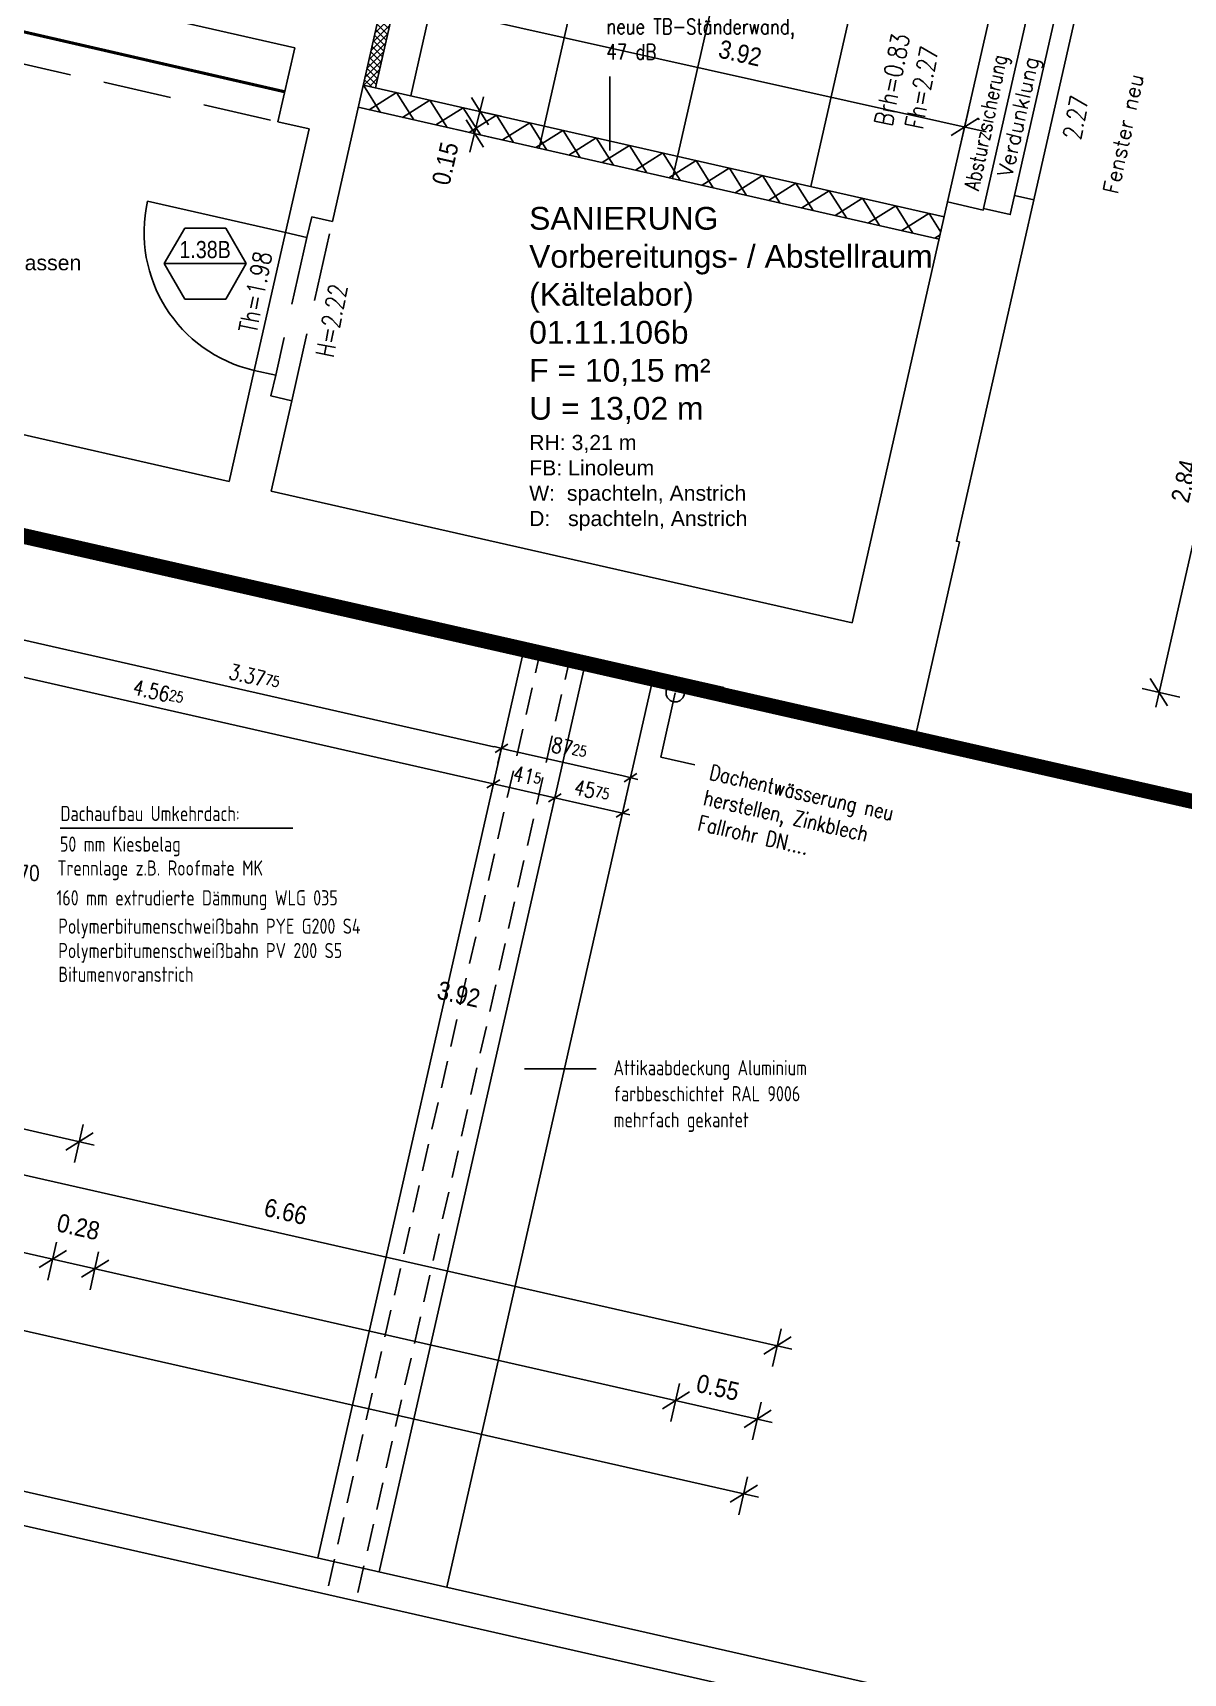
# Model space of a CAD drawing. Header units: metres. Extents: x -1139 to -992, y 249 to 309.
# Drawn here: x -1014.59 to -1007.02, y 267.2 to 277.99 of the extents above; entities that cross this region are included whole.
import ezdxf
from ezdxf.enums import TextEntityAlignment as Align

# ---------------------------------------------------------------- set-up
doc = ezdxf.new("R2010")
doc.units = ezdxf.units.M
doc.header["$LTSCALE"] = 0.03
for name, pattern in [('AUSGEZOGEN', [0]), ('DASHED', [0]), ('DOT', [6, 0, -6]), ('GESTRICHELT', [9, 6, -3]), ('GESTRICHELT2', [4.5, 3, -1.5]), ('STRICHLINIE', [19.05, 12.7, -6.35])]:
    doc.linetypes.add(name, pattern=pattern)
doc.layers.get('0').update_dxf_attribs({"linetype": 'CONTINUOUS'})
doc.layers.get('Defpoints').update_dxf_attribs({"linetype": 'CONTINUOUS'})
for name, color, linetype in [('A_ansicht', 9, 'DASHED'), ('A_bemaßung', 2, 'CONTINUOUS'), ('A_Dach', 10, 'CONTINUOUS'), ('A_Elektro', 1, 'STRICHLINIE'), ('A_Fenster', 7, 'CONTINUOUS'), ('A_höhen', 3, 'CONTINUOUS'), ('A_MÖBEL', 1, 'CONTINUOUS'), ('A_NR_TÜR', 1, 'CONTINUOUS'), ('A_räume', 5, 'CONTINUOUS'), ('A_schraffur', 10, 'CONTINUOUS'), ('A_text', 5, 'CONTINUOUS'), ('A_trockenbau', 2, 'CONTINUOUS'), ('A_Tuernummern', 1, 'CONTINUOUS'), ('A_TXT-TUER', 1, 'CONTINUOUS'), ('A_türen', 9, 'CONTINUOUS'), ('A_verdeckt', 8, 'GESTRICHELT2'), ('A_wände', 4, 'CONTINUOUS'), ('A_WÄNDE_NEU', 6, 'CONTINUOUS'), ('CKMA0002', 2, 'CONTINUOUS'), ('E__VERSYS', 2, 'AUSGEZOGEN')]:
    doc.layers.add(name, color=color, linetype=linetype)
doc.styles.add('arial-n', font='ARIALN.TTF')
doc.styles.add('BOLDSIMP_FNT', font='TXT', dxfattribs={"height": 1})
doc.styles.add('NORM', font='simplex.shx', dxfattribs={"width": 0.7, "bigfont": 'bigfont.shx'})
doc.styles.add('S70', font='DIN.SHX', dxfattribs={"width": 0.8, "height": 0.1})
doc.styles.add('SIMPLEX', font='simplex.shx', dxfattribs={"width": 0.8, "height": 0.1})
doc.styles.get("Standard").update_dxf_attribs({"font": 'txt', "height": 1})
doc.dimstyles.get("Standard").update_dxf_attribs({"dimtxt": 0.1, "dimasz": 0.05, "dimexe": 0.1, "dimexo": 0.0625, "dimgap": 0.05, "dimtad": 1, "dimdec": 4, "dimzin": 0, "dimdsep": 46, "dimlunit": 3, "dimtxsty": 'SIMPLEX', "dimblk": 'DIMCROSS', "dimcen": 0.09, "dimdle": 0.025, "dimclrd": 1, "dimclre": 1, "dimclrt": 6, "dimadec": 0, "dimazin": 0, "dimtfac": 1, "dimtdec": 4, "dimtofl": 0, "dimtmove": 2, "dimatfit": 3, "dimldrblk": 'DIMCROSS', "dimfxl": 1, "dimtvp": 1, "dimtolj": 1, "dimtzin": 0, "dimarcsym": 0})

# ---------------------------------------------------------------- blocks, each defined once
blk = doc.blocks.new('SLASH1')
at = {"layer": 'A_bemaßung', "color": 2, "linetype": 'Continuous'}
for p, q in [((0, -0.14068), (0, 0.11466)), ((0.07663, 0.07663), (-0.07319, -0.07319))]:
    blk.add_line(p, q, dxfattribs=at)
blk = doc.blocks.new('DIMCROSS')
at = {"color": 0, "linetype": 'ByBlock'}
blk.add_line((-1, 0), (1, 0), dxfattribs=at)
at = {"linetype": 'ByBlock'}
blk.add_line((-0.707107, -0.707107), (0.707107, 0.707107), dxfattribs=at)
blk = doc.blocks.new('*D160')
at = {"layer": 'CKMA0002', "color": 1, "lineweight": -2}
for p, q in [((-1014.75, 274.021), (-1011.553, 273.296)), ((-1011.493, 273.333), (-1011.527, 273.187))]:
    blk.add_line(p, q, dxfattribs=at)
at = {"layer": 'Defpoints', "color": 0}
for p in [(-1014.621, 274.813), (-1011.34, 274.012), (-1011.504, 273.285)]:
    blk.add_point(p, dxfattribs=at)
at = {"layer": 'CKMA0002', "color": 1, "lineweight": -2, "xscale": 0.05, "yscale": 0.05, "zscale": 0.05}
for p, rotation in [((-1014.799, 274.032), 167.2198630782613), ((-1011.504, 273.285), 347.2198630782613)]:
    blk.add_blockref('DIMCROSS', p, dxfattribs=dict(at, rotation=rotation))
at = {"layer": 'CKMA0002', "color": 6, "insert": (-1013.129, 273.756), "char_height": 0.1, "attachment_point": 5, "rotation": 347.2199, "style": 'SIMPLEX'}
blk.add_mtext('\\A1;3.37{\\A1\\H0.7x\\S75;}', dxfattribs=at)
blk = doc.blocks.new('*D161')
at = {"layer": 'CKMA0002', "color": 1, "lineweight": -2}
for p, q in [((-1011.456, 273.274), (-1010.703, 273.103)), ((-1010.632, 273.189), (-1010.677, 272.994))]:
    blk.add_line(p, q, dxfattribs=at)
at = {"layer": 'Defpoints', "color": 0}
for p in [(-1011.34, 274.012), (-1010.49, 273.819), (-1010.655, 273.092)]:
    blk.add_point(p, dxfattribs=at)
at = {"layer": 'CKMA0002', "color": 1, "lineweight": -2, "xscale": 0.05, "yscale": 0.05, "zscale": 0.05}
for p, rotation in [((-1011.504, 273.285), 167.2198630782613), ((-1010.655, 273.092), 347.2198630782613)]:
    blk.add_blockref('DIMCROSS', p, dxfattribs=dict(at, rotation=rotation))
at = {"layer": 'CKMA0002', "color": 6, "insert": (-1011.057, 273.286), "char_height": 0.1, "attachment_point": 5, "rotation": 347.2199, "style": 'SIMPLEX'}
blk.add_mtext('\\A1;87{\\A1\\H0.7x\\S25;}', dxfattribs=at)
blk = doc.blocks.new('Tür-Nr')
at = {"layer": 'A_NR_TÜR'}
for p, q in [((-0.057, -108.865), (0.077, -108.632)), ((0.077, -108.632), (0.347, -108.632)), ((0.481, -108.865), (0.347, -108.632)), ((-0.057, -108.865), (0.481, -108.865)), ((-0.057, -108.865), (0.077, -109.098)), ((0.481, -108.865), (0.347, -109.098)), ((0.077, -109.098), (0.347, -109.098))]:
    blk.add_line(p, q, dxfattribs=at)
at = {"layer": 'A_TXT-TUER', "style": 'arial-n', "flags": 4}
blk.add_attdef('TÜR-NR.', text='', height=0.113, dxfattribs=at).set_placement((0.211, -108.772), align=Align.MIDDLE_CENTER)
at = {"layer": 'A_TXT-TUER', "style": 'NORM', "width": 0.7}
for tag, flags, p in [('BRANDSCHUTZ', 4, (0.229, -108.981)), ('DIN', 5, (0.214, -109.198)), ('ABMESSUNG', 5, (0.214, -109.333)), ('MATERIAL', 5, (0.214, -109.467)), ('WANDART', 5, (0.214, -109.601)), ('ZARGE', 5, (0.214, -109.736)), ('SCHLOSS', 5, (0.214, -109.87)), ('BESCHLÄGE', 5, (0.214, -110.005)), ('SONSTIGES', 5, (0.214, -110.139))]:
    blk.add_attdef(tag, text='', height=0.0784, dxfattribs=dict(at, flags=flags)).set_placement(p, align=Align.MIDDLE_CENTER)
blk = doc.blocks.new('*D212')
at = {"layer": 'CKMA0002', "color": 1, "lineweight": -2}
for p, q in [((-1015.958, 274.05), (-1011.606, 273.063)), ((-1011.546, 273.1), (-1011.579, 272.954))]:
    blk.add_line(p, q, dxfattribs=at)
at = {"layer": 'Defpoints', "color": 0}
for p in [(-1011.347, 273.981), (-1011.557, 273.052), (-1016.334, 272.619)]:
    blk.add_point(p, dxfattribs=at)
at = {"layer": 'CKMA0002', "color": 1, "lineweight": -2, "xscale": 0.05, "yscale": 0.05, "zscale": 0.05}
for p, rotation in [((-1016.007, 274.061), 167.2198630785259), ((-1011.557, 273.052), 347.2198630785259)]:
    blk.add_blockref('DIMCROSS', p, dxfattribs=dict(at, rotation=rotation))
at = {"layer": 'CKMA0002', "color": 6, "insert": (-1013.76, 273.654), "char_height": 0.1, "attachment_point": 5, "rotation": 347.2199, "style": 'SIMPLEX'}
blk.add_mtext('\\A1;4.56{\\A1\\H0.7x\\S25;}', dxfattribs=at)
blk = doc.blocks.new('*D213')
at = {"layer": 'CKMA0002', "color": 1, "lineweight": -2}
for p, q in [((-1011.509, 273.041), (-1011.202, 272.971)), ((-1011.142, 273.009), (-1011.175, 272.863))]:
    blk.add_line(p, q, dxfattribs=at)
at = {"layer": 'Defpoints', "color": 0}
for p in [(-1011.347, 273.981), (-1010.942, 273.889), (-1011.153, 272.96)]:
    blk.add_point(p, dxfattribs=at)
at = {"layer": 'CKMA0002', "color": 1, "lineweight": -2, "xscale": 0.05, "yscale": 0.05, "zscale": 0.05}
for p, rotation in [((-1011.557, 273.052), 167.2198630785259), ((-1011.153, 272.96), 347.2198630785259)]:
    blk.add_blockref('DIMCROSS', p, dxfattribs=dict(at, rotation=rotation))
at = {"layer": 'CKMA0002', "color": 6, "insert": (-1011.333, 273.103), "char_height": 0.1, "attachment_point": 5, "rotation": 347.2199, "style": 'SIMPLEX'}
blk.add_mtext('\\A1;41{\\A1\\H0.7x\\S5;}', dxfattribs=at)
blk = doc.blocks.new('*D214')
at = {"layer": 'CKMA0002', "color": 1, "lineweight": -2}
for p, q in [((-1011.104, 272.949), (-1010.756, 272.87)), ((-1010.685, 272.956), (-1010.729, 272.761))]:
    blk.add_line(p, q, dxfattribs=at)
at = {"layer": 'Defpoints', "color": 0}
for p in [(-1010.942, 273.889), (-1010.497, 273.788), (-1010.707, 272.859)]:
    blk.add_point(p, dxfattribs=at)
at = {"layer": 'CKMA0002', "color": 1, "lineweight": -2, "xscale": 0.05, "yscale": 0.05, "zscale": 0.05}
for p, rotation in [((-1011.153, 272.96), 167.2198630785259), ((-1010.707, 272.859), 347.2198630785259)]:
    blk.add_blockref('DIMCROSS', p, dxfattribs=dict(at, rotation=rotation))
at = {"layer": 'CKMA0002', "color": 6, "insert": (-1010.908, 273.007), "char_height": 0.1, "attachment_point": 5, "rotation": 347.2199, "style": 'SIMPLEX'}
blk.add_mtext('\\A1;45{\\A1\\H0.7x\\S75;}', dxfattribs=at)
blk = doc.blocks.new('A$C3DF83419')
at = {"layer": 'E__VERSYS', "color": 3, "linetype": 'GESTRICHELT', "ltscale": 5, "const_width": 0.02}
blk.add_lwpolyline([(75.006, 9.93), (91.847, 6.061)], dxfattribs=at)

msp = doc.modelspace()

# ---------------------------------------------------------------- hatches: boundary and pattern name
at = {"layer": 'A_schraffur'}
h = msp.add_hatch(dxfattribs=at)
h.set_pattern_fill('ANSI37', color=256, scale=0.01, style=0)
h.paths.add_polyline_path([(-1012.60101, 278.16967), (-1012.56229, 278.34034), (-1012.19171, 278.25628), (-1012.33327, 277.63223), (-1012.41276, 277.65026), (-1012.30991, 278.10364)])
h = msp.add_hatch(dxfattribs=at)
h.set_pattern_fill('ANSI37', color=256, scale=0.05, style=0)
h.set_pattern_definition([(32.2198, (-1012.41276, 277.65026), (-0.0846404, 0.134304), []), (122.2198, (-1012.41276, 277.65026), (-0.134304, -0.0846404), [])])
h.paths.add_polyline_path([(-1012.41276, 277.65026), (-1012.44594, 277.50397), (-1008.62329, 276.63687), (-1008.59011, 276.78316)])

# ---------------------------------------------------------------- linework, layer by layer
at = {"layer": 'A_ansicht', "color": 9, "linetype": 'Continuous'}
for p, q in [((-1008.24282, 278.31418), (-1008.56799, 276.88068)), ((-1008.00117, 276.89566), (-1007.73796, 278.05611))]:
    msp.add_line(p, q, dxfattribs=at)
at = {"layer": 'A_bemaßung', "linetype": 'Continuous'}
for p, q in [((-1007.1985, 273.55554), (-1005.61917, 280.51825)), ((-1011.71203, 277.20946), (-1011.62198, 277.57342)), ((-1030.5269, 274.08008), (-1009.59217, 269.33151)), ((-1031.72081, 273.83819), (-1009.72266, 268.84841)), ((-1031.67457, 273.315), (-1009.81338, 268.35628)), ((-1019.21659, 271.8158), (-1014.18472, 270.67443))]:
    msp.add_line(p, q, dxfattribs=at)
at = {"layer": 'A_bemaßung'}
msp.add_line((-1008.31333, 277.34183), (-1012.41819, 278.25911), dxfattribs=at)
at = {"layer": 'A_Dach', "color": 3}
for p, q in [((-1011.34653, 273.9811), (-1012.71286, 267.95704)), ((-1010.94242, 273.88944), (-1012.30875, 267.86538)), ((-1010.49656, 273.78831), (-1011.86289, 267.76425)), ((-992.5355, 263.15463), (-1031.10568, 271.9035))]:
    msp.add_line(p, q, dxfattribs=at)
at = {"layer": 'A_Dach', "color": 1, "linetype": 'GESTRICHELT'}
for p, q in [((-1011.23993, 273.95693), (-1012.65493, 267.71831)), ((-1011.04594, 273.91292), (-1012.46093, 267.67431))]:
    msp.add_line(p, q, dxfattribs=at)
at = {"layer": 'A_Dach', "color": 10}
msp.add_line((-992.48683, 263.36918), (-1031.05701, 272.11804), dxfattribs=at)
at = {"layer": 'A_Dach'}
msp.add_circle((-1010.36075, 273.65033), 0.06, dxfattribs=at)
at = {"layer": 'A_Fenster', "linetype": 'Continuous'}
msp.add_line((-1008.01099, 278.25134), (-1008.33173, 276.83734), dxfattribs=at)
at = {"layer": 'A_Fenster', "color": 10, "linetype": 'Continuous'}
msp.add_line((-1007.86421, 278.08475), (-1008.12744, 276.92431), dxfattribs=at)
at = {"layer": 'A_MÖBEL', "color": 1}
for p, q in [((-1012.10093, 277.57952), (-1010.55894, 284.37745)), ((-1011.25641, 277.23415), (-1009.71442, 284.03208)), ((-1010.37871, 277.03506), (-1008.83672, 283.83298)), ((-1009.46782, 276.98225), (-1007.92584, 283.78017))]:
    msp.add_line(p, q, dxfattribs=at)
at = {"layer": 'A_räume', "linetype": 'GESTRICHELT', "ltscale": 5, "const_width": 0.1}
msp.add_lwpolyline([(-999.04302, 271.14041), (-1018.82, 275.62703), (-1019.97636, 270.52983), (-1033.73159, 273.65036)], dxfattribs=at)
at = {"layer": 'A_text'}
for p, q in [((-1010.79091, 277.70617), (-1010.79091, 277.22036)), ((-1010.36075, 273.65033), (-1010.4555, 273.22705)), ((-1010.4555, 273.22705), (-1010.23037, 273.17666)), ((-1014.40729, 272.76042), (-1012.87727, 272.76042))]:
    msp.add_line(p, q, dxfattribs=at)
at = {"layer": 'A_trockenbau'}
for p, q in [((-1008.59011, 276.78316), (-1012.41276, 277.65026)), ((-1008.62329, 276.63687), (-1012.44594, 277.50397))]:
    msp.add_line(p, q, dxfattribs=at)
at = {"layer": 'A_türen', "linetype": 'Continuous'}
for p, q in [((-1012.92513, 276.67962), (-1013.83205, 276.88534)), ((-1013.13086, 275.77272), (-1012.92513, 276.67962))]:
    msp.add_line(p, q, dxfattribs=at)
msp.add_arc((-1012.92513, 276.67962), 0.92994, 167.219662, 257.21878, dxfattribs=at)
at = {"layer": 'A_verdeckt', "ltscale": 5}
for p, q in [((-1010.79128, 284.43015), (-1012.33327, 277.63223)), ((-1017.4121, 278.41512), (-1012.97509, 277.40869)), ((-1012.88391, 275.57316), (-1012.61626, 276.7531)), ((-1012.78375, 276.64755), (-1012.98945, 275.74065))]:
    msp.add_line(p, q, dxfattribs=at)
at = {"layer": 'A_wände', "linetype": 'Continuous'}
for p, q in [((-1017.3015, 278.90271), (-1012.86449, 277.89629)), ((-1012.86449, 277.89629), (-1012.97509, 277.40869)), ((-1012.97509, 277.40869), (-1012.77031, 277.36224)), ((-1012.77031, 277.36224), (-1012.92513, 276.67962)), ((-1012.78375, 276.64755), (-1012.75278, 276.78408)), ((-1012.75278, 276.78408), (-1012.61626, 276.7531)), ((-1012.92513, 276.67962), (-1012.78375, 276.64755)), ((-992.5355, 263.15463), (-1031.10568, 271.9035))]:
    msp.add_line(p, q, dxfattribs=at)
at = {"layer": 'A_wände'}
msp.add_line((-1012.30991, 278.10364), (-1012.61626, 276.7531), dxfattribs=at)
at = {"layer": 'A_wände', "linetype": 'Continuous'}
msp.add_lwpolyline([(-1014.99355, 275.42622), (-1013.29675, 275.04134), (-1013.13086, 275.77272), (-1012.98945, 275.74065), (-1013.02042, 275.60413), (-1012.88391, 275.57316), (-1013.01883, 274.97831), (-1009.19619, 274.11121), (-1008.56799, 276.88068), (-1008.33394, 276.82759), (-1008.33173, 276.83734), (-1008.1562, 276.79754), (-1008.12744, 276.92431), (-1008.00117, 276.89566), (-1008.50975, 274.64783), (-1008.49025, 274.64341), (-1008.77743, 273.37554), (-1010.0453, 273.6627), (-1010.0403, 273.68482), (-1015.26337, 274.86954)], dxfattribs=at)
at = {"layer": 'A_WÄNDE_NEU'}
msp.add_line((-1012.1917, 278.25628), (-1012.33327, 277.63223), dxfattribs=at)
at = {"layer": 'CKMA0002'}
msp.add_line((-1010.88132, 271.17603), (-1011.35257, 271.17603), dxfattribs=at)

# ---------------------------------------------------------------- block references
at = {"layer": 'A_bemaßung', "color": 7}
for p, rotation in [((-1011.6441, 277.4759), 77.22), ((-1008.45615, 277.37373), 347.2200000000001), ((-1011.67727, 277.32961), 77.22), ((-1007.17638, 273.65307), 77.22), ((-1014.28227, 270.69655), 347.2200000000001), ((-1014.45784, 269.92248), 347.2200000000001), ((-1014.17992, 269.85944), 347.2200000000001), ((-1009.6897, 269.35363), 347.2200000000001), ((-1010.35727, 268.99235), 347.2200000000001), ((-1009.82018, 268.87053), 347.2200000000001), ((-1009.9109, 268.37841), 347.2200000000001)]:
    msp.add_blockref('SLASH1', p, dxfattribs=dict(at, rotation=rotation))
at = {"layer": 'A_Elektro'}
msp.add_blockref('A$C3DF83419', (-1104.77685, 271.54497), dxfattribs=at)
at = {"layer": 'A_Tuernummern'}
ref = msp.add_blockref('Tür-Nr', (-1013.66531, 385.34012), dxfattribs=at)
ref.add_attrib('TÜR-NR.', '1.38B', dxfattribs={"layer": 'A_TXT-TUER', "height": 0.112896, "style": 'arial-n'}).set_placement((-1013.45396, 276.56778), align=Align.MIDDLE_CENTER)

# ---------------------------------------------------------------- texts
at = {"layer": 'A_bemaßung', "color": 7, "linetype": 'DOT', "style": 'BOLDSIMP_FNT', "width": 0.9}
for s, rotation, p in [('3.92', 347.2, (-1010.09144, 277.79819)), ('0.15', 77.2, (-1011.81168, 276.9756)), ('2.84', 77.2, (-1006.94802, 274.88586)), ('3.92', 347.2, (-1011.94325, 271.60422)), ('0.28', 347.2, (-1014.44619, 270.07364)), ('6.66', 347.2, (-1013.08204, 270.17438)), ('0.55', 347.2, (-1010.23816, 269.01661))]:
    msp.add_text(s, height=0.12, rotation=rotation, dxfattribs=at).set_placement(p, align=Align.BOTTOM_LEFT)
at = {"layer": 'A_höhen', "linetype": 'Continuous', "style": 'SIMPLEX', "width": 0.8}
for s, p in [('Brh=0.83', (-1008.93372, 277.68568)), ('Fh=2.27', (-1008.73864, 277.63367)), ('2.27', (-1007.72508, 277.43617)), ('Th=1.98', (-1013.1229, 276.28844)), ('H=2.22', (-1012.62285, 276.09964))]:
    msp.add_text(s, height=0.12, rotation=78.9, dxfattribs=at).set_placement(p, align=Align.MIDDLE_CENTER)
at = {"layer": 'A_räume', "linetype": 'Continuous', "char_height": 0.15, "width": 6.6459, "attachment_point": 1}
for s, insert in [('\\fArial|b0|i0|c0|p34;SANIERUNG\\PFlur\\P(Kältelabor)\\Pzu 01.91.123\\PF = 14,08 m²\\PU = 15,68 m\\P\\H0.1;RH: 3,27 m\\PFB: Fliesen ausbessern, anpassen\\PW:  spachteln, Anstrich\\PD:   spachteln, Anstrich', (-1016.41945, 278.19828)), ('\\fArial|b0|i0|c0|p34;SANIERUNG \\PVorbereitungs- / Abstellraum\\P(Kältelabor)\\P01.11.106b\\PF = 10,15 m²\\PU = 13,02 m\\P\\H0.1;RH: 3,21 m\\PFB: Linoleum \\PW:  spachteln, Anstrich\\PD:   spachteln, Anstrich', (-1011.32162, 276.84827))]:
    msp.add_mtext(s, dxfattribs=dict(at, insert=insert))
at = {"layer": 'A_text', "style": 'SIMPLEX', "width": 0.8}
for s, p in [('Dachentwässerung neu', (-1010.14256, 273.08204)), ('herstellen, Zinkblech', (-1010.18048, 272.91486)), ('Fallrohr DN....', (-1010.21839, 272.74768))]:
    msp.add_text(s, height=0.1, rotation=347.221754, dxfattribs=at).set_placement(p)
at = {"layer": 'A_text', "width": 0.8}
for s, style, p in [('Dachaufbau Umkehrdach:', 'S70', (-1014.40556, 272.80637)), ('50 mm Kiesbelag', 'S70', (-1014.40932, 272.60513)), ('einteiliger Flachdacheinlauf DN 70', 'SIMPLEX', (-1016.39441, 272.41463)), ('Trennlage z.B. Roofmate MK', 'S70', (-1014.42621, 272.44745)), ('160 mm extrudierte Dämmung WLG 035', 'S70', (-1014.43175, 272.25133)), ('Polymerbitumenschweißbahn PYE G200 S4', 'S70', (-1014.41985, 272.06463)), ('Polymerbitumenschweißbahn PV 200 S5', 'S70', (-1014.41985, 271.90413)), ('Bitumenvoranstrich', 'S70', (-1014.41985, 271.74785)), ('Attikaabdeckung Aluminium', 'S70', (-1010.76613, 271.13353)), ('farbbeschichtet RAL 9006', 'S70', (-1010.76613, 270.9621)), ('mehrfach gekantet', 'S70', (-1010.76613, 270.79067))]:
    msp.add_text(s, height=0.1, dxfattribs=dict(at, style=style)).set_placement(p)
at = {"layer": 'A_text', "linetype": 'Continuous', "insert": (-1010.81335, 278.08616), "char_height": 0.1, "width": 1.4855817, "attachment_point": 1, "rotation": 359.903611, "style": 'SIMPLEX'}
msp.add_mtext('\\Fsimplex.shx;neue TB-Ständerwand, 47 dB', dxfattribs=at)
at = {"layer": 'A_text', "color": 10, "linetype": 'Continuous', "insert": (-1008.46223, 276.9707), "char_height": 0.1, "width": 1.1421, "attachment_point": 1, "rotation": 78, "style": 'SIMPLEX'}
msp.add_mtext('Absturzsicherung', dxfattribs=at)
at = {"layer": 'A_text', "linetype": 'Continuous', "char_height": 0.1, "width": 1.1421, "attachment_point": 1}
for s, insert, rotation in [('{\\Fsimplex.shx;Verdunklung}', (-1008.24226, 277.0609), 77.220158), ('{\\Fsimplex.shx;Fenster neu}', (-1007.54619, 276.94887), 77.625678)]:
    msp.add_mtext(s, dxfattribs=dict(at, insert=insert, rotation=rotation))

# ---------------------------------------------------------------- dimensions: what is measured, and where the dimension line sits
at = {"layer": 'CKMA0002'}
for base, p1, p2, text, override, picture, middle in [((-1011.50448, 273.28472), (-1014.62147, 274.81307), (-1011.33954, 274.01183), '3.37{\\A1\\H0.7x\\S75;}', {"dimexo": 0.695588, "dimrnd": 0.0025, "dimblk1": 'DIMCROSS', "dimblk2": 'DIMCROSS', "dimse1": 1, "dimtix": 1}, '*D160', (-1013.12944, 273.75585)), ((-1011.55734, 273.05174), (-1016.33426, 272.61856), (-1011.34653, 273.9811), '4.56{\\A1\\H0.7x\\S25;}', {"dimexo": 0.902977, "dimrnd": 0.0025, "dimse1": 1, "dimtix": 1}, '*D212', (-1013.76007, 273.65392)), ((-1010.65451, 273.09192), (-1011.33954, 274.01183), (-1010.48957, 273.81904), '87{\\A1\\H0.7x\\S25;}', {"dimexo": 0.64559, "dimrnd": 0.0025, "dimblk1": 'DIMCROSS', "dimblk2": 'DIMCROSS', "dimse1": 1, "dimtix": 1}, '*D161', (-1011.05737, 273.28584)), ((-1011.15322, 272.96007), (-1011.34653, 273.9811), (-1010.94242, 273.88944), '41{\\A1\\H0.7x\\S5;}', {"dimexo": 0.902979, "dimrnd": 0.0025, "dimse1": 1, "dimtix": 1}, '*D213', (-1011.33316, 273.10343)), ((-1010.70737, 272.85894), (-1010.94242, 273.88944), (-1010.49656, 273.78832), '45{\\A1\\H0.7x\\S75;}', {"dimexo": 0.852986, "dimrnd": 0.0025, "dimse1": 1, "dimtix": 1}, '*D214', (-1010.90818, 273.00703))]:
    dim = msp.add_linear_dim(base=base, p1=p1, p2=p2, angle=347.219863, text=text, dimstyle='Standard', override=override, dxfattribs=at)
    dim.commit()
    dim.dimension.update_dxf_attribs({"geometry": picture, "text_midpoint": middle})

doc.saveas('drawing.dxf')
